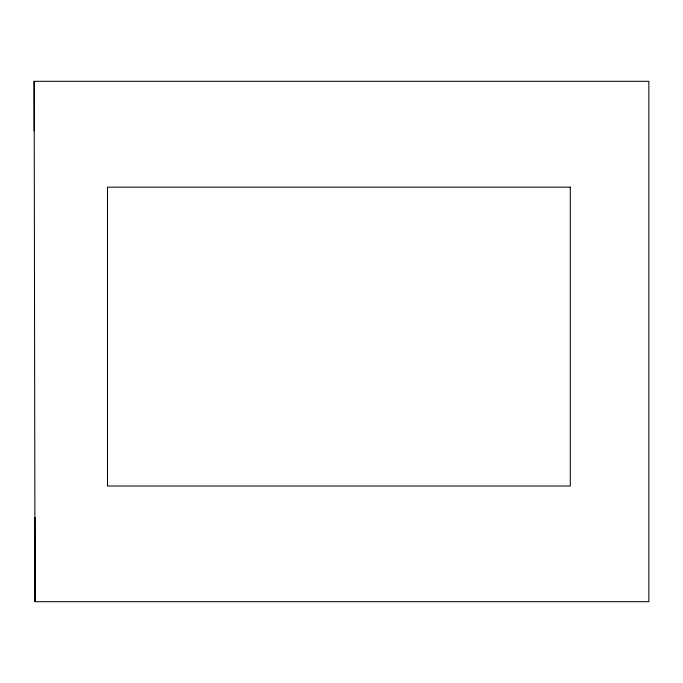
<?xml version="1.0" encoding="UTF-8"?>
<svg xmlns="http://www.w3.org/2000/svg" width="683" height="683" viewBox="0 0 683 683"><rect width="100%" height="100%" fill="white"/><g stroke="black" fill="none" stroke-linecap="round" stroke-linejoin="round"><path stroke-width="1.02" d="M34.15 81.311L648.85 81.311L648.85 601.689L35.029 601.689L34.15 81.311L34.15 130.871M35.029 517.39L35.029 601.689M570.305 187.151L107.496 187.151L107.496 486.014L570.305 486.014L570.305 187.151"/></g></svg>
